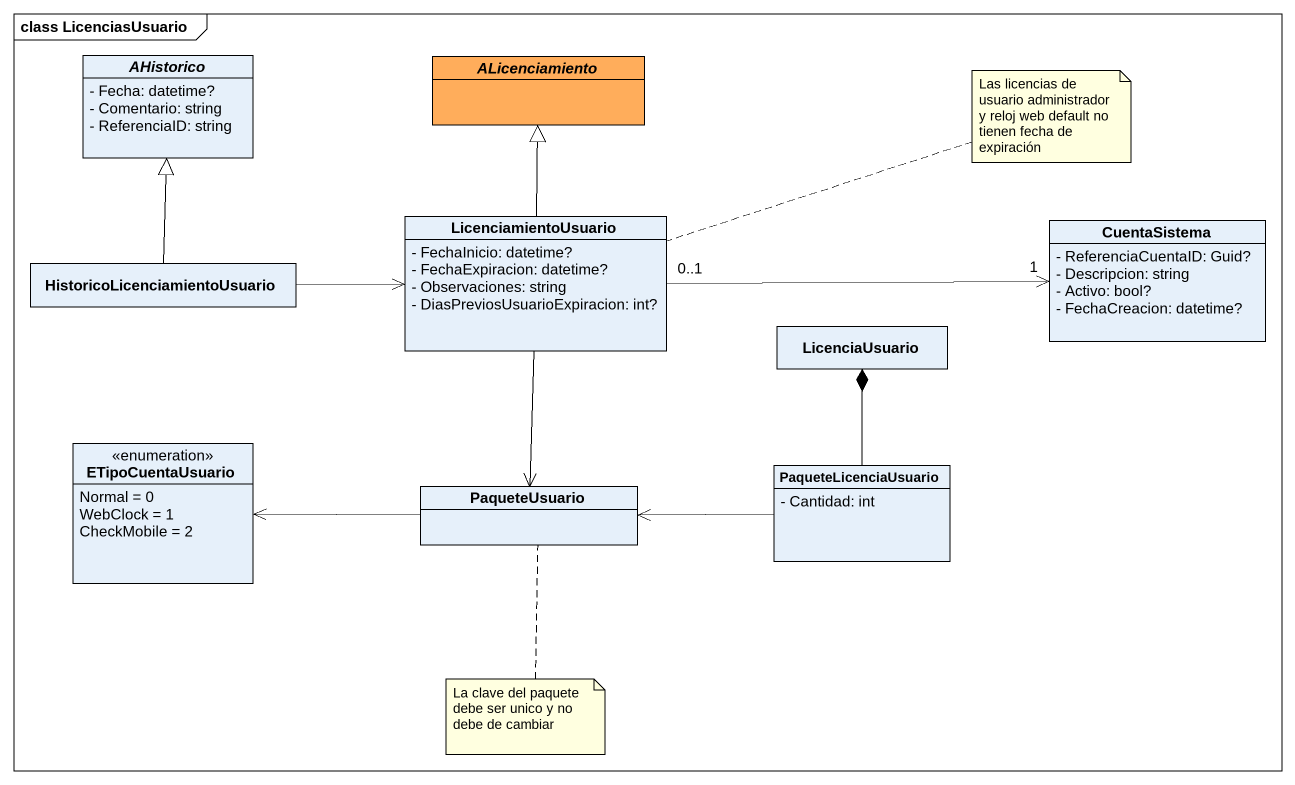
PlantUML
@startuml
mainframe class LicenciasUsuario
hide circle
hide empty members
skinparam classAttributeIconSize 0
abstract class AHistorico {
  - Fecha: datetime?
  - Comentario: string
  - ReferenciaID: string
}
abstract class ALicenciamiento #FFAD5B
class LicenciamientoUsuario {
  - FechaInicio: datetime?
  - FechaExpiracion: datetime?
  - Observaciones: string
  - DiasPreviosUsuarioExpiracion: int?
}
class CuentaSistema {
  - ReferenciaCuentaID: Guid?
  - Descripcion: string
  - Activo: bool?
  - FechaCreacion: datetime?
}
class "HistoricoLicenciamientoUsuario" as HistoricoLicenciamientoUsuar
class LicenciaUsuario
enum ETipoCuentaUsuario {
  Normal = 0
  WebClock = 1
  CheckMobile = 2
}
class PaqueteUsuario
class PaqueteLicenciaUsuario {
  - Cantidad: int
}
LicenciamientoUsuario -up-|> ALicenciamiento
LicenciamientoUsuario "0..1" -right-> "1" CuentaSistema
LicenciamientoUsuario --> PaqueteUsuario
HistoricoLicenciamientoUsuar -up-|> AHistorico
HistoricoLicenciamientoUsuar -right-> LicenciamientoUsuario
PaqueteUsuario -left-> ETipoCuentaUsuario
PaqueteLicenciaUsuario -up-* LicenciaUsuario
PaqueteLicenciaUsuario -left-> PaqueteUsuario
note right of LicenciamientoUsuario : Las licencias de usuario administrador y reloj web default no tienen fecha de expiración
note bottom of PaqueteUsuario : La clave del paquete debe ser unico y no debe de cambiar
@enduml
